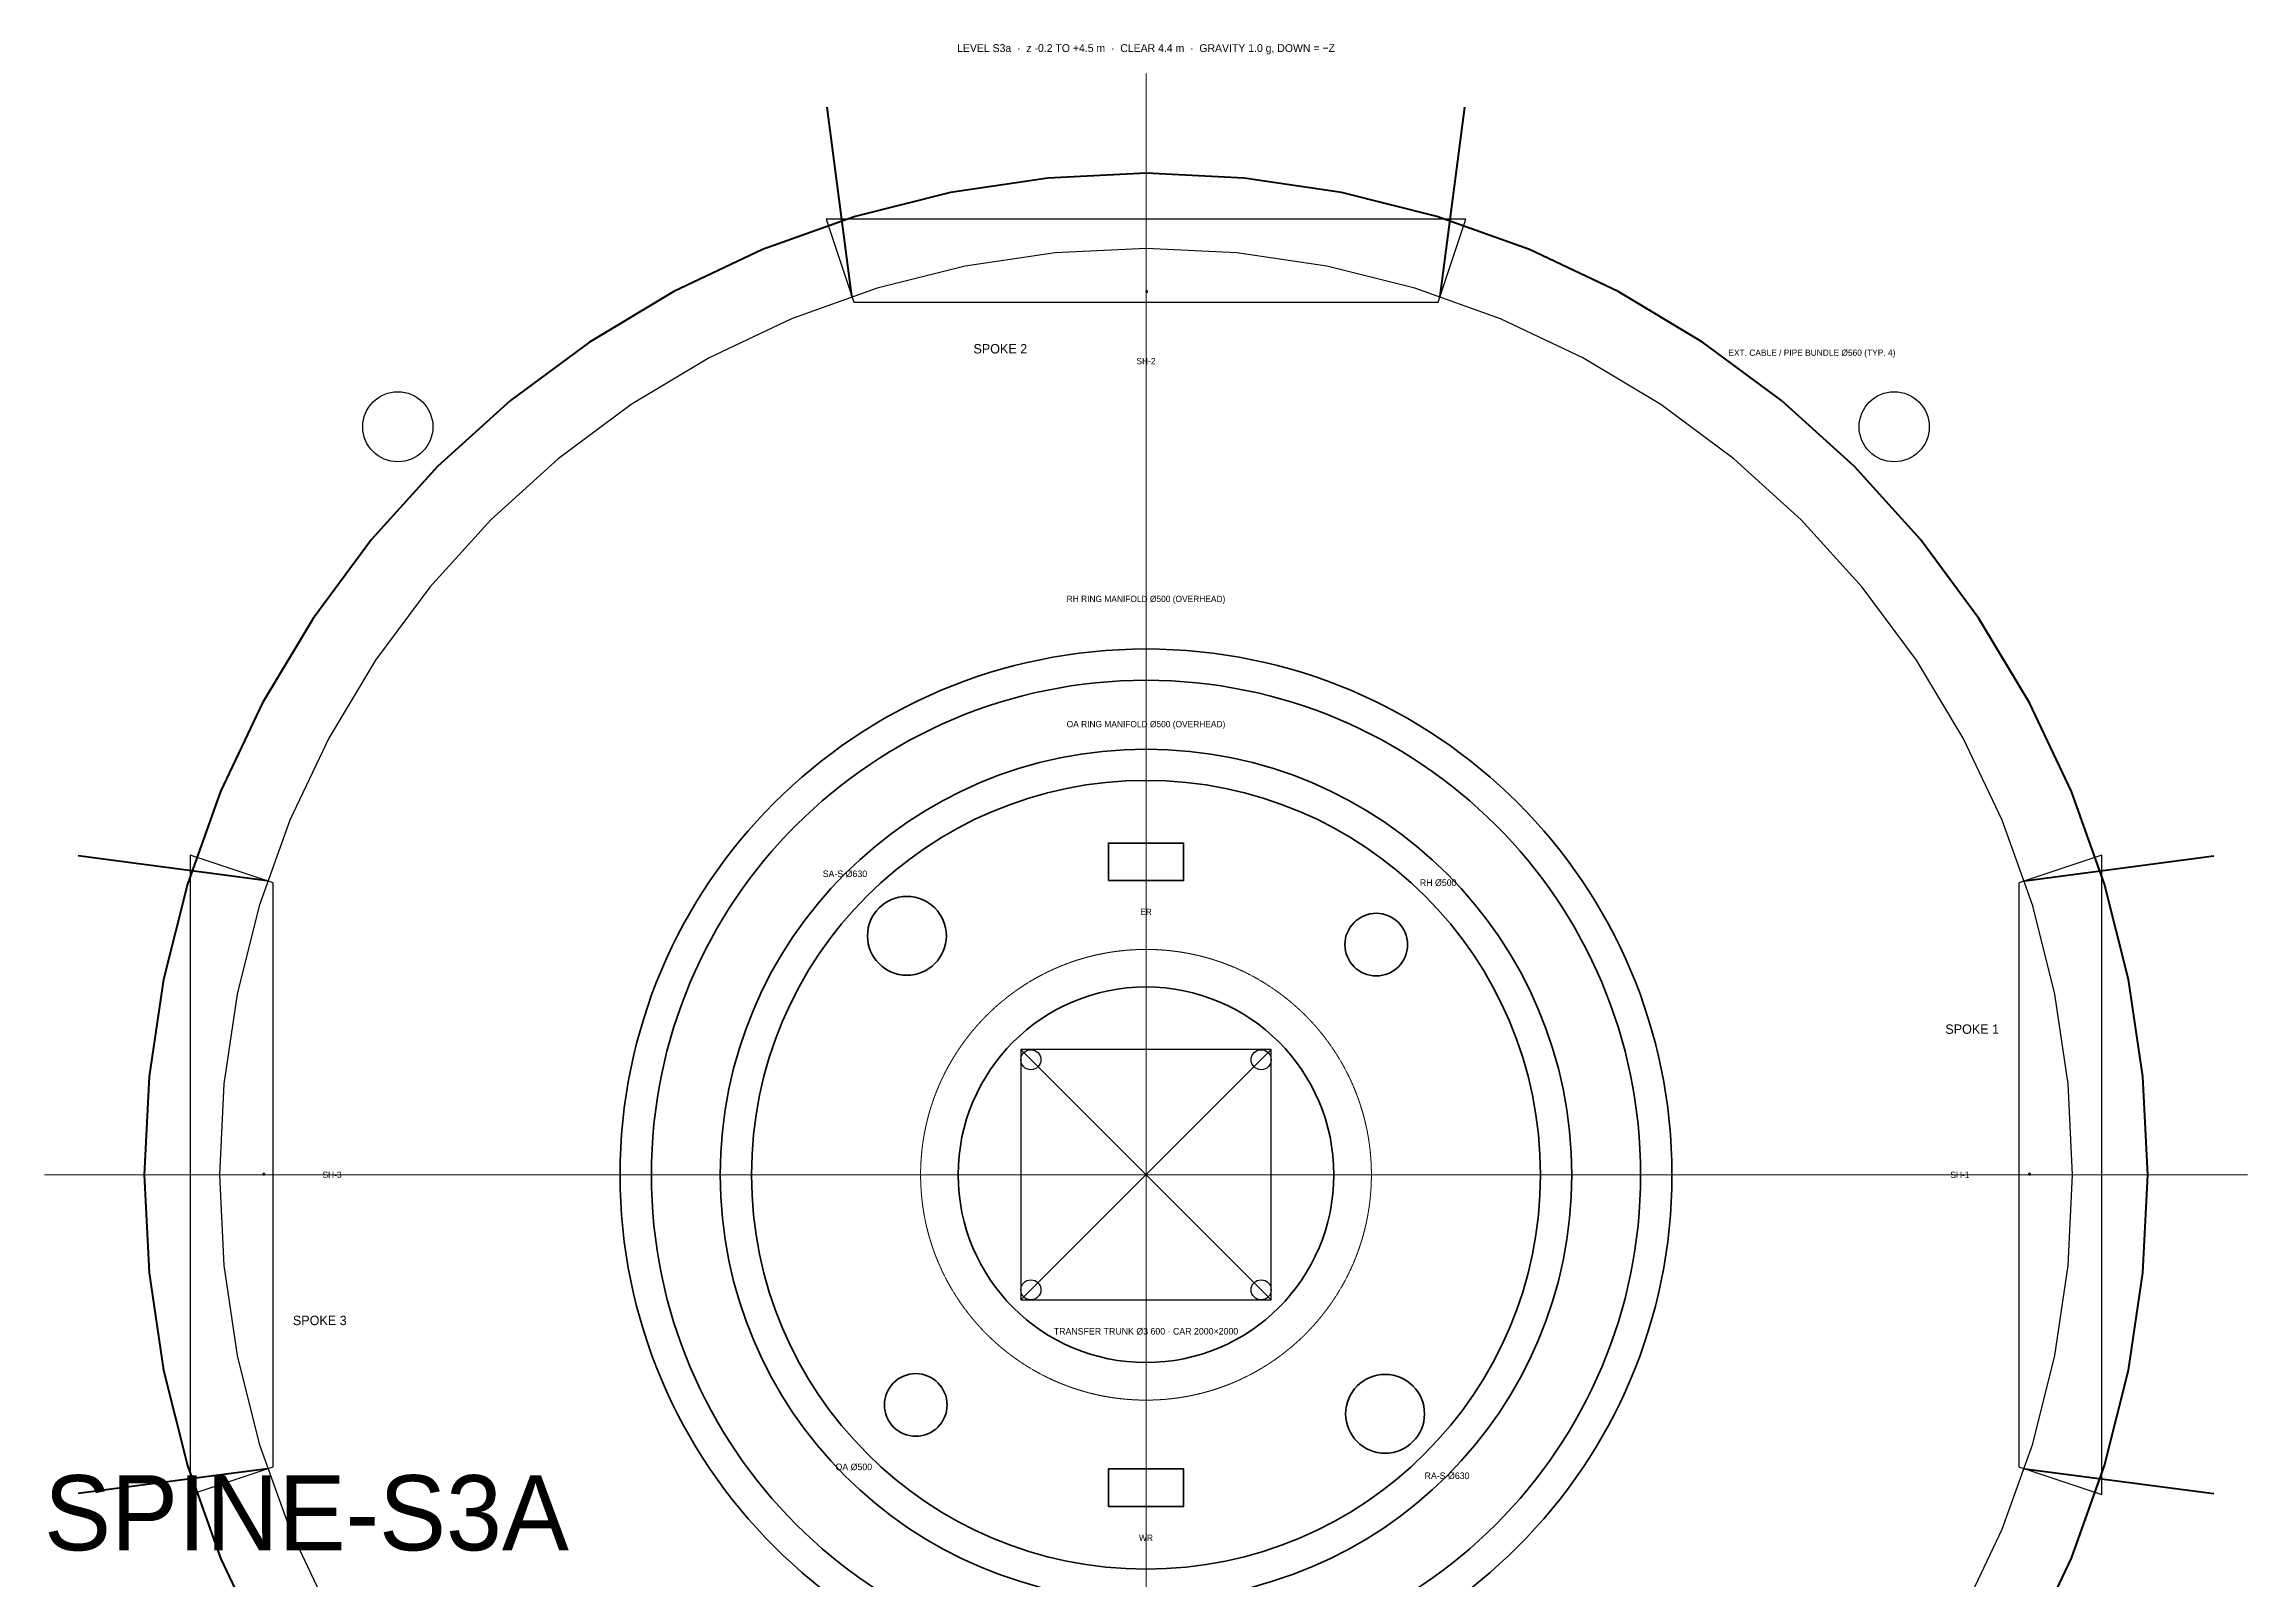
# Model space of a CAD drawing. Header units: millimetres. Extents: x 0 to 221000, y -9500 to 9035.
# Drawn here: x 90400 to 108000, y -3236 to 9032 of the extents above; entities that cross this region are included whole.
import ezdxf
from ezdxf.enums import TextEntityAlignment as Align

# ---------------------------------------------------------------- set-up
doc = ezdxf.new("R2010")
doc.units = ezdxf.units.MM
doc.linetypes.add('CENTER', pattern=[5.08, 3.175, -0.635, 0.635, -0.635])
doc.linetypes.add('DASHED', pattern=[1.524, 1.27, -0.254])
for name, color, linetype, lineweight in [('A-ANNO-NOTE', 7, 'CONTINUOUS', 18), ('A-ANNO-TEXT', 7, 'CONTINUOUS', 25), ('A-DOOR-PRES', 1, 'CONTINUOUS', 35), ('A-EQPM', 30, 'CONTINUOUS', 25), ('A-GRID', 9, 'CENTER', 18), ('A-HIDN', 8, 'DASHED', 18), ('A-POCHE', 7, 'CONTINUOUS', 50), ('A-WALL-PRHU', 7, 'CONTINUOUS', 70), ('A-WALL-SHFT', 7, 'CONTINUOUS', 35), ('M-ANNO-TEXT', 7, 'CONTINUOUS', 25), ('M-DUCT-OAIR', 3, 'CONTINUOUS', 35), ('M-DUCT-RETN', 30, 'CONTINUOUS', 35), ('M-DUCT-SUPP', 5, 'CONTINUOUS', 35)]:
    doc.layers.add(name, color=color, linetype=linetype, lineweight=lineweight)
doc.layers.add('A-VOID', color=7, linetype='CONTINUOUS')

msp = doc.modelspace()

# ---------------------------------------------------------------- linework, layer by layer
at = {"layer": 'A-DOOR-PRES'}
for points in [[(99200, 7050), (99210, 7050), (99210, 7060), (99200, 7060)], [(92150, 0), (92160, 0), (92160, 10), (92150, 10)], [(106250, 0), (106260, 0), (106260, 10), (106250, 10)]]:
    msp.add_lwpolyline(points, close=True, dxfattribs=at)
at = {"layer": 'A-EQPM'}
for p, q in [((98200, -1000), (100200, 1000)), ((98200, 1000), (100200, -1000))]:
    msp.add_line(p, q, dxfattribs=at)
msp.add_lwpolyline([(98200, -1000), (100200, -1000), (100200, 1000), (98200, 1000)], close=True, dxfattribs=at)
for centre, radius in [((93224.9477, 5975.0523), 280), ((105175.0523, 5975.0523), 280), ((98280.76118, 919.23882), 80), ((100119.23882, 919.23882), 80), ((98280.76118, -919.23882), 80), ((100119.23882, -919.23882), 80)]:
    msp.add_circle(centre, radius, dxfattribs=at)
at = {"layer": 'A-GRID'}
for q in [(99200, 8800), (90400, 0), (108000, 0), (99200, -8800)]:
    msp.add_line((99200, 0), q, dxfattribs=at)
at = {"layer": 'A-HIDN'}
msp.add_circle((99200, 0), 1800, dxfattribs=at)
at = {"layer": 'A-POCHE'}
msp.add_lwpolyline([(106255.37011, -3771.17389), (106591.03626, -3061.46746), (106855.52269, -2322.27742), (107046.28224, -1560.72258), (107161.47781, -784.13712), (107200, 0), (107161.47781, 784.13712), (107046.28224, 1560.72258), (106855.52269, 2322.27742), (106591.03626, 3061.46746), (106255.37011, 3771.17389), (105851.7569, 4444.56186), (105384.08363, 5075.14627), (104856.85425, 5656.85425), (104275.14627, 6184.08363), (103644.56186, 6651.7569), (102971.17389, 7055.37011), (102261.46746, 7391.03626), (101522.27742, 7655.52269), (100760.72258, 7846.28224), (99984.13712, 7961.47781), (99200, 8000), (98415.86288, 7961.47781), (97639.27742, 7846.28224), (96877.72258, 7655.52269), (96138.53254, 7391.03626), (95428.82611, 7055.37011), (94755.43814, 6651.7569), (94124.85373, 6184.08363), (93543.14575, 5656.85425), (93015.91637, 5075.14627), (92548.2431, 4444.56186), (92144.62989, 3771.17389), (91808.96374, 3061.46746), (91544.47731, 2322.27742), (91353.71776, 1560.72258), (91238.52219, 784.13712), (91200, 0), (91238.52219, -784.13712), (91353.71776, -1560.72258), (91544.47731, -2322.27742), (91808.96374, -3061.46746), (92144.62989, -3771.17389)], dxfattribs=at)
at = {"layer": 'A-VOID'}
for points in [[(101532.18922, 6970.17887), (101754.30248, 7634.00542), (96645.69752, 7634.00542), (96867.81078, 6970.17887)], [(92229.82113, 2332.18922), (91565.99458, 2554.30248), (91565.99458, -2554.30248), (92229.82113, -2332.18922)], [(106170.17887, -2332.18922), (106834.00542, -2554.30248), (106834.00542, 2554.30248), (106170.17887, 2332.18922)]]:
    msp.add_lwpolyline(points, close=True, dxfattribs=at)
msp.add_lwpolyline([(105726.21736, -3488.33585), (106036.70854, -2831.8574), (106281.35848, -2148.10661), (106457.81107, -1443.66838), (106564.36698, -725.32684), (106600, 0), (106564.36698, 725.32684), (106457.81107, 1443.66838), (106281.35848, 2148.10661), (106036.70854, 2831.8574), (105726.21736, 3488.33585), (105352.87513, 4111.21972), (104920.27735, 4694.5103), (104432.59018, 5232.59018), (103894.5103, 5720.27735), (103311.21972, 6152.87513), (102688.33585, 6526.21736), (102031.8574, 6836.70854), (101348.10661, 7081.35848), (100643.66838, 7257.81107), (99925.32684, 7364.36698), (99200, 7400), (98474.67316, 7364.36698), (97756.33162, 7257.81107), (97051.89339, 7081.35848), (96368.1426, 6836.70854), (95711.66415, 6526.21736), (95088.78028, 6152.87513), (94505.4897, 5720.27735), (93967.40982, 5232.59018), (93479.72265, 4694.5103), (93047.12487, 4111.21972), (92673.78264, 3488.33585), (92363.29146, 2831.8574), (92118.64152, 2148.10661), (91942.18893, 1443.66838), (91835.63302, 725.32684), (91800, 0), (91835.63302, -725.32684), (91942.18893, -1443.66838), (92118.64152, -2148.10661), (92363.29146, -2831.8574), (92673.78264, -3488.33585)], dxfattribs=at)
at = {"layer": 'A-WALL-PRHU'}
for p, q in [((96851.94554, 7017.59505), (96653.02513, 8527.77339)), ((101548.05446, 7017.59505), (101746.97487, 8527.77339)), ((92182.40495, 2348.05446), (90672.22661, 2546.97487)), ((106217.59505, 2348.05446), (107727.77339, 2546.97487)), ((92182.40495, -2348.05446), (90672.22661, -2546.97487)), ((106217.59505, -2348.05446), (107727.77339, -2546.97487))]:
    msp.add_line(p, q, dxfattribs=at)
at = {"layer": 'A-WALL-SHFT'}
for points in [[(98900, 2350), (99500, 2350), (99500, 2650), (98900, 2650)], [(98900, -2650), (99500, -2650), (99500, -2350), (98900, -2350)]]:
    msp.add_lwpolyline(points, close=True, dxfattribs=at)
msp.add_circle((99200, 0), 1500, dxfattribs=at)
at = {"layer": 'M-DUCT-OAIR'}
for centre, radius in [((99200, 0), 3400), ((99200, 0), 3150), ((97361.52237, -1838.47763), 250)]:
    msp.add_circle(centre, radius, dxfattribs=at)
at = {"layer": 'M-DUCT-RETN'}
for centre, radius in [((99200, 0), 4200), ((99200, 0), 3950), ((101038.47763, 1838.47763), 250), ((101109.18831, -1909.18831), 315)]:
    msp.add_circle(centre, radius, dxfattribs=at)
at = {"layer": 'M-DUCT-SUPP'}
msp.add_circle((97290.81169, 1909.18831), 315, dxfattribs=at)

# ---------------------------------------------------------------- texts
at = {"layer": 'A-ANNO-NOTE'}
for s, height, p in [('LEVEL S3a  ·  z -0.2 TO +4.5 m  ·  CLEAR 4.4 m  ·  GRAVITY 1.0 g, DOWN = −Z', 62.5, (99200, 9000)), ('SH-2', 50, (99200, 6500)), ('EXT. CABLE / PIPE BUNDLE Ø560 (TYP. 4)', 50, (104517.7573, 6566.88337)), ('ER', 50, (99200, 2100)), ('SH-3', 50, (92700, 0)), ('SH-1', 50, (105700, 0)), ('TRANSFER TRUNK Ø3 600 · CAR 2000×2000', 52.5, (99200, -1250)), ('WR', 50, (99200, -2900))]:
    msp.add_text(s, height=height, dxfattribs=at).set_placement(p, align=Align.MIDDLE_CENTER)
at = {"layer": 'A-ANNO-TEXT'}
for s, p in [('SPOKE 2', (98036.55721, 6598.21195)), ('SPOKE 1', (105798.21195, 1163.44279)), ('SPOKE 3', (92601.78805, -1163.44279))]:
    msp.add_text(s, height=75, dxfattribs=at).set_placement(p, align=Align.MIDDLE_CENTER)
msp.add_text('SPINE-S3A', height=600, dxfattribs=at).set_placement((90400, -3000))
at = {"layer": 'M-ANNO-TEXT'}
for s, height, p in [('RH RING MANIFOLD Ø500 (OVERHEAD)', 50, (99200, 4600)), ('OA RING MANIFOLD Ø500 (OVERHEAD)', 50, (99200, 3600)), ('SA-S Ø630', 52.5, (96795.83694, 2404.16306)), ('RH Ø500', 52.5, (101533.45238, 2333.45238)), ('OA Ø500', 52.5, (96866.54762, -2333.45238)), ('RA-S Ø630', 52.5, (101604.16306, -2404.16306))]:
    msp.add_text(s, height=height, dxfattribs=at).set_placement(p, align=Align.MIDDLE_CENTER)

doc.saveas('drawing.dxf')
